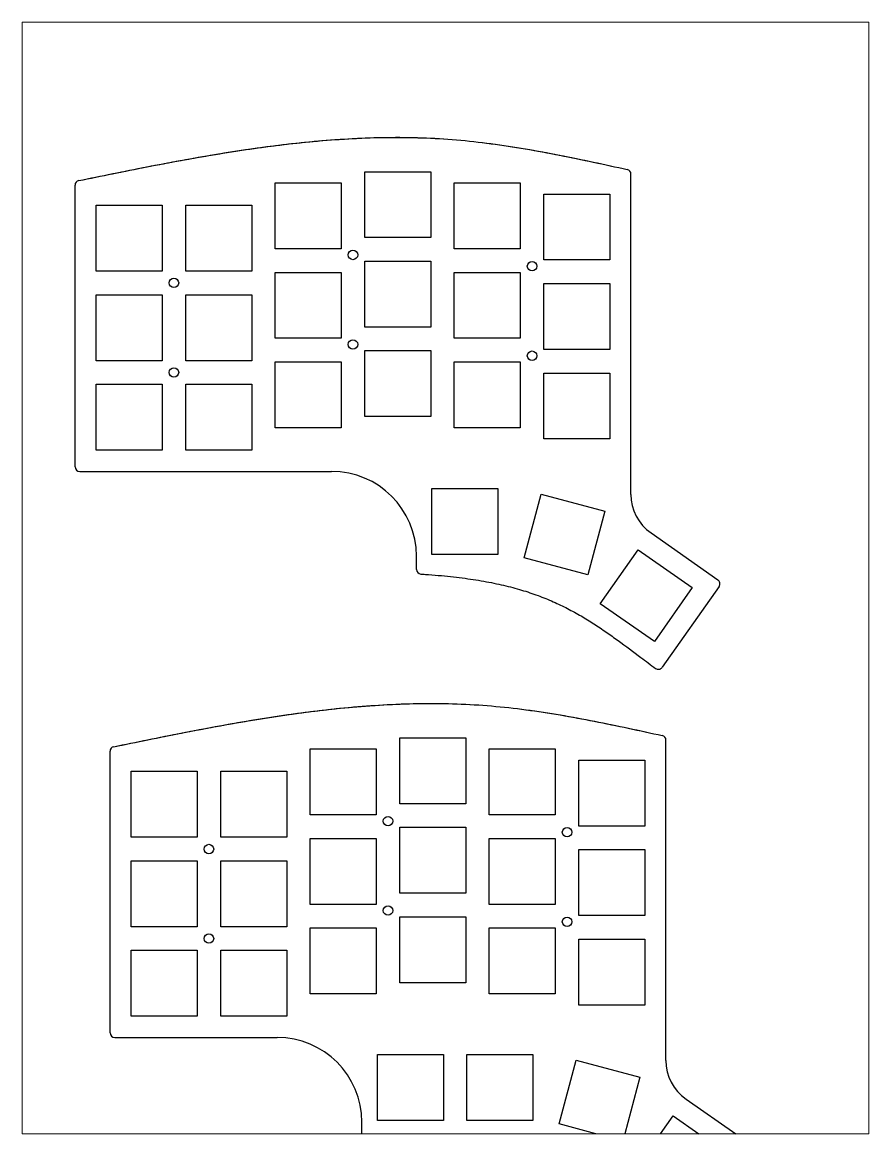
# Paper-space layout 'Sheet2' of a CAD drawing. Header units: millimetres. Extents: x 14 to 187, y 27 to 254.
# The model-space entities are those that its viewports show. They can reach past a viewport. Long polylines and large blocks are cut down to what shows.
import ezdxf

# ---------------------------------------------------------------- set-up
doc = ezdxf.new("R2010")
doc.units = ezdxf.units.MM

msp = doc.modelspace()

# ---------------------------------------------------------------- linework, layer by layer
for p, q in [((116, -6.87), (116, 61.12)), ((-2, -1), (-2, 58.74)), ((2.5, 16.5), (16.5, 16.5)), ((-1, -2), (52.47, -2)), ((120.26, -15.07), (134.47, -25.01)), ((70.47, -22.79), (70.47, -20)), ((134.71, -26.4), (122.62, -43.59)), ((123.43, -127.04), (123.43, -59.04)), ((5.43, -121.16), (5.43, -61.42)), ((9.93, -103.66), (23.93, -103.66)), ((6.43, -122.16), (40.89, -122.16)), ((127.69, -135.23), (141.9, -145.17)), ((58.89, -142.96), (58.89, -140.16))]:
    msp.add_line(p, q)
for points in [[(73.5, 61.62), (73.5, 47.63), (59.5, 47.63), (59.5, 61.62)], [(54.5, 59.25), (54.5, 45.25), (40.5, 45.25), (40.5, 59.25)], [(92.5, 59.25), (92.5, 45.25), (78.5, 45.25), (78.5, 59.25)], [(111.5, 56.88), (111.5, 42.88), (97.5, 42.88), (97.5, 56.88)], [(16.5, 54.5), (16.5, 40.5), (2.5, 40.5), (2.5, 54.5)], [(35.5, 54.5), (35.5, 40.5), (21.5, 40.5), (21.5, 54.5)], [(73.5, 42.62), (73.5, 28.63), (59.5, 28.63), (59.5, 42.62)], [(54.5, 40.25), (54.5, 26.25), (40.5, 26.25), (40.5, 40.25)], [(92.5, 40.25), (92.5, 26.25), (78.5, 26.25), (78.5, 40.25)], [(111.5, 37.88), (111.5, 23.88), (97.5, 23.88), (97.5, 37.88)], [(16.5, 35.5), (16.5, 21.5), (2.5, 21.5), (2.5, 35.5)], [(35.5, 35.5), (35.5, 21.5), (21.5, 21.5), (21.5, 35.5)], [(73.5, 23.63), (73.5, 9.63), (59.5, 9.63), (59.5, 23.63)], [(54.5, 21.25), (54.5, 7.25), (40.5, 7.25), (40.5, 21.25)], [(92.5, 21.25), (92.5, 7.25), (78.5, 7.25), (78.5, 21.25)], [(111.5, 18.88), (111.5, 4.88), (97.5, 4.88), (97.5, 18.88)], [(2.5, 2.5), (2.5, 16.5), (16.5, 16.5), (16.5, 2.5)], [(21.5, 2.5), (21.5, 16.5), (35.5, 16.5), (35.5, 2.5)], [(73.75, -19.62), (73.75, -5.62), (87.75, -5.62), (87.75, -19.62)], [(93.31, -20.36), (96.94, -6.83), (110.46, -10.46), (106.83, -23.98)], [(109.5, -30.11), (117.53, -18.65), (129, -26.68), (120.97, -38.14)], [(80.93, -58.54), (80.93, -72.54), (66.93, -72.54), (66.93, -58.54)], [(61.93, -60.91), (61.93, -74.91), (47.93, -74.91), (47.93, -60.91)], [(99.93, -60.91), (99.93, -74.91), (85.93, -74.91), (85.93, -60.91)], [(118.93, -63.29), (118.93, -77.29), (104.93, -77.29), (104.93, -63.29)], [(23.93, -65.66), (23.93, -79.66), (9.93, -79.66), (9.93, -65.66)], [(42.93, -65.66), (42.93, -79.66), (28.93, -79.66), (28.93, -65.66)], [(80.93, -77.54), (80.93, -91.54), (66.93, -91.54), (66.93, -77.54)], [(61.93, -79.91), (61.93, -93.91), (47.93, -93.91), (47.93, -79.91)], [(99.93, -79.91), (99.93, -93.91), (85.93, -93.91), (85.93, -79.91)], [(118.93, -82.29), (118.93, -96.29), (104.93, -96.29), (104.93, -82.29)], [(23.93, -84.66), (23.93, -98.66), (9.93, -98.66), (9.93, -84.66)], [(42.93, -84.66), (42.93, -98.66), (28.93, -98.66), (28.93, -84.66)], [(80.93, -96.54), (80.93, -110.54), (66.93, -110.54), (66.93, -96.54)], [(61.93, -98.91), (61.93, -112.91), (47.93, -112.91), (47.93, -98.91)], [(99.93, -98.91), (99.93, -112.91), (85.93, -112.91), (85.93, -98.91)], [(118.93, -101.29), (118.93, -115.29), (104.93, -115.29), (104.93, -101.29)], [(9.93, -117.66), (9.93, -103.66), (23.93, -103.66), (23.93, -117.66)], [(28.93, -117.66), (28.93, -103.66), (42.93, -103.66), (42.93, -117.66)], [(62.18, -139.79), (62.18, -125.79), (76.18, -125.79), (76.18, -139.79)], [(81.18, -139.79), (81.18, -125.79), (95.18, -125.79), (95.18, -139.79)], [(100.74, -140.52), (104.36, -127), (117.89, -130.62), (114.26, -144.14)], [(116.93, -150.28), (124.96, -138.81), (136.43, -146.84), (128.4, -158.31)]]:
    msp.add_lwpolyline(points, close=True)
for centre in [(57, 43.94), (95, 41.56), (19, 38), (57, 24.94), (95, 22.56), (19, 19), (64.43, -76.23), (102.43, -78.6), (26.43, -82.16), (64.43, -95.23), (102.43, -97.6), (26.43, -101.16)]:
    msp.add_circle(centre, 1)
for centre, radius, start, end in [((115.01, 61.12), 0.991, 359.8222, 77.7864), ((-1.01, 58.75), 0.989, 101.4165, 180.2261), ((-1, -1), 1, 180, 270), ((52.47, -20), 18, 0, 90), ((126, -6.87), 10, 180, 235), ((71.47, -22.8), 1, 179.9483, 266.6287), ((133.89, -25.83), 1, 324.8862, 55), ((121.82, -43.04), 0.975, 233.4429, 325.4904), ((122.44, -59.04), 0.991, 359.8222, 77.7864), ((6.42, -61.41), 0.989, 101.4165, 180.2261), ((6.43, -121.16), 1, 180, 270), ((40.89, -140.16), 18, 0, 90), ((133.43, -127.04), 10, 180, 235), ((59.89, -142.96), 1, 180, 270)]:
    msp.add_arc(centre, radius, start, end)
at = {"start_tangent": (0.979437, 0.20175), "end_tangent": (0.976725, -0.214496)}
for points in [[(-1.21, 59.72), (13.28, 62.65), (27.8, 65.29), (35.08, 66.43), (42.37, 67.39), (49.69, 68.15), (57.01, 68.66), (64.35, 68.9), (71.68, 68.81), (78.99, 68.38), (86.27, 67.57), (93.53, 66.47), (100.77, 65.14), (115.22, 62.09)], [(-1.21, 59.72), (13.14, 62.62), (27.57, 65.25), (34.83, 66.39), (42.12, 67.36), (49.45, 68.13), (56.81, 68.65), (64.19, 68.9), (71.59, 68.82), (78.99, 68.38), (86.34, 67.56), (93.64, 66.45), (100.88, 65.12), (115.22, 62.09)], [(-1.21, 59.72), (13.14, 62.62), (27.57, 65.25), (34.83, 66.39), (42.12, 67.36), (49.45, 68.13), (56.81, 68.65), (64.19, 68.9), (71.59, 68.82), (78.99, 68.38), (86.34, 67.56), (93.64, 66.45), (100.88, 65.12), (115.22, 62.09)], [(6.22, -60.45), (20.71, -57.52), (35.23, -54.87), (42.51, -53.74), (49.8, -52.77), (57.12, -52.01), (64.44, -51.5), (71.78, -51.26), (79.11, -51.35), (86.42, -51.79), (93.7, -52.59), (100.96, -53.69), (108.2, -55.02), (122.65, -58.07)], [(6.22, -60.45), (20.57, -57.55), (35, -54.91), (42.26, -53.77), (49.55, -52.8), (56.88, -52.03), (64.24, -51.51), (71.62, -51.27), (79.02, -51.35), (86.42, -51.79), (93.77, -52.6), (101.07, -53.71), (108.3, -55.04), (122.65, -58.07)], [(6.22, -60.45), (20.57, -57.55), (35, -54.91), (42.26, -53.77), (49.55, -52.8), (56.88, -52.03), (64.24, -51.51), (71.62, -51.27), (79.02, -51.35), (86.42, -51.79), (93.77, -52.6), (101.07, -53.71), (108.3, -55.04), (122.65, -58.07)]]:
    msp.add_spline(points, degree=3, dxfattribs=at)
msp.add_open_spline([(71.41, -23.79), (71.72, -23.81), (72.96, -23.89), (75.06, -24.06), (77.67, -24.31), (80.15, -24.6), (82.51, -24.93), (84.75, -25.3), (86.9, -25.71), (88.94, -26.16), (90.89, -26.64), (92.76, -27.17), (94.54, -27.73), (96.26, -28.34), (97.91, -28.98), (100.01, -29.87), (102.53, -31.07), (105.4, -32.66), (108.13, -34.34), (110.74, -36.09), (114.08, -38.47), (117.54, -41.08), (120.2, -43.06), (121.24, -43.82)], degree=3, knots=[1.934065, 1.934065, 1.934065, 1.934065, 2.890518, 5.640183, 8.257717, 10.751879, 13.131436, 15.405142, 17.581696, 19.669703, 21.677629, 23.613751, 25.486123, 27.302539, 29.070515, 30.797289, 34.154533, 37.423652, 40.625857, 43.770548, 46.864366, 52.91598, 56.794192, 56.794192, 56.794192, 56.794192])

psp = doc.layouts.new('Sheet2')

# ---------------------------------------------------------------- viewports
at = {"layer": '0'}
psp.add_viewport(center=(100.84, 140.63), size=(173.2, 227.419), view_center_point=(76.63, -24.63), view_height=235.945, dxfattribs=at)

doc.saveas('drawing.dxf')
